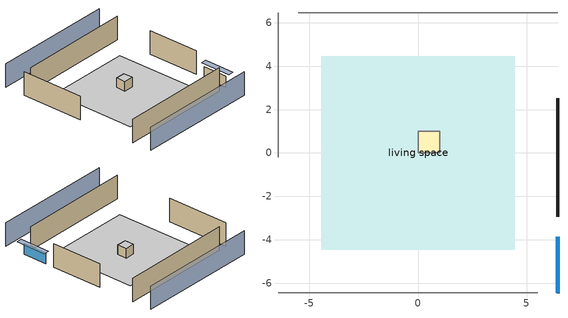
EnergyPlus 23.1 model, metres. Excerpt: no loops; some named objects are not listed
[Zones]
central ac and furnace airloop ret air zone
 floor adiabatic (AdiabaticConst): 0,0 0,1 1,1 1,0 z0
 wall adiabatic (AdiabaticConst): 0,1 0,0 1,0 1,1 0,1 z0:1
 ceiling adiabatic (AdiabaticConst): 1,0 1,1 0,1 0,0 z1
living space
 floor foundation (Slab1 construction): -4.45,-4.45 -4.45,4.45 4.45,4.45 4.45,-4.45 z0
 wall outside (AdiabaticWallConstruction): 6.44,-6.44 6.44,-3.85 z0:1.13
 wall outside (Wall1 construction): 6.44,-2.92 6.44,2.52 z0:2.44
 wall adiabatic (Wall2 construction): -6.44,-6.44 5.51,-6.44 z0:2.44
 wall adiabatic (Wall3 construction): -6.44,6.44 -6.44,-0.2 z0:2.44
 wall adiabatic (Wall4 construction): 6.44,6.44 -5.51,6.44 z0:2.44
 window (WindowConstruction): 6.44,-6.44 6.44,-3.85 z0:1.13
 ceiling adiabatic (Floor1 construction): 4.45,-4.45 4.45,4.45 -4.45,4.45 -4.45,-4.45 z0
shading: 6.44,8.57 -6.44,8.57 / -6.44,-8.57 6.44,-8.57 z0:2.44; 6.44,-6.44 6.44,-3.85 z0:1.13; 6.44,-3.55 6.44,-6.74 7.05,-6.74 7.05,-3.55 z1.43
[Building]
Building 1: Terrain=Suburbs
[Site:Location]
Dallas Love Field_TX_USA: Latitude {deg}=32.85; Longitude {deg}=-96.85; Time Zone {hr}=-6; Elevation {m}=134
[Site:GroundTemperature:Deep]
19.778, 19.778, 19.778, 19.778, 19.778, 19.778, 19.778, 19.778, 19.778, 19.778, 19.778, 19.778
[Site:GroundTemperature:Shallow]
15.4162, 13.5642, 13.4159, 14.2947, 17.8228, 21.3345, 24.3789, 26.3075, 26.4713, 24.9027, 21.936, 18.532
[Site:WaterMainsTemperature]
Calculation Method=Schedule; Temperature Schedule=mains temperature schedule
[Material] Roughness=Rough; Thermal Absorptance=0.9
Name | Thickness {m} | Conductivity {W/m-K} | Density {kg/m3} | Specific Heat {J/kg-K} | Solar Absorptance | Visible Absorptance
brick veneer | 0.1016 | 0.793375 | 1762.2 | 795.53 | 0.85 | 0.85
ceiling stud and cavity | 0.0889 | 1.05181 | 20.9862 | 1087.66 | 0.7 | 0.7
concrete 4.0 in. | 0.1016 | 1.803125 | 2242.8 | 837.4 | 0.7 | 0.7
floor covering | 0.0127 | 0.0450781 | 54.468 | 1339.84 | 0.9 | 0.9
furniture material living space 1 | 0.1524 | 0.115458 | 640.8 | 1214.23 | 0.6 | 0.6
gypsum board | 0.0127 | 0.160291 | 801 | 837.4 | 0.6 | 0.6
gypsum board 1 | 0.00254 | 0.160291 | 801 | 837.4 | 0.6 | 0.6
osb sheathing 0.5 in.; osb sheathing 0.5 in. 1; osb sheathing 0.5 in. 2; osb sheathing 0.5 in. 3 | 0.0127 | 0.115458 | 512.64 | 1214.23 | 0.7 | 0.7
wall rigid ins | 0.512978 | 0.029427 | 32.04 | 1214.23 | 0.7 | 0.7
wall stud and cavity | 0.1397 | 0.0953452 | 139.0536 | 1170.24 | 0.7 | 0.7
wall stud and cavity 1 | 0.1397 | 0.506836 | 139.0536 | 1170.24 | 0.7 | 0.7
wall stud and cavity 2 | 0.0889 | 0.380278 | 52.3479 | 1209.89 | 0.7 | 0.7
wall stud and cavity 3 | 0.0889 | 0.391764 | 83.0341 | 1211.67 | 0.7 | 0.7
wood siding | 0.0254 | 0.102417 | 544.68 | 1172.36 | 0.7 | 0.7
[Material:NoMass]
Adiabatic: Roughness=Rough; Thermal Resistance {m2-K/W}=176.1; Thermal Absorptance=0.9; Solar Absorptance=0.7; Visible Absorptance=0.7
[WindowMaterial:SimpleGlazingSystem]
WindowMaterial: U-Factor {W/m2-K}=2.15764; Solar Heat Gain Coefficient=0.44
[Construction]
AdiabaticConst: Adiabatic
AdiabaticWallConstruction: wood siding, wall rigid ins, wall stud and cavity 2, gypsum board
Floor1 construction: ceiling stud and cavity, gypsum board 1
furniture construction living space 1: furniture material living space 1
PartitionWallConstruction: gypsum board, wall stud and cavity 3, gypsum board
Slab1 construction: concrete 4.0 in., floor covering
Wall1 construction: brick veneer, osb sheathing 0.5 in., wall stud and cavity, gypsum board
Wall2 construction: osb sheathing 0.5 in. 1, wall stud and cavity 1, gypsum board
Wall3 construction: osb sheathing 0.5 in. 2, wall stud and cavity 1, gypsum board
Wall4 construction: osb sheathing 0.5 in. 3, wall stud and cavity 1, gypsum board
WindowConstruction: WindowMaterial
[Zone] Multiplier=1
Name | Volume {m3} | Part of Total Floor Area
central ac and furnace airloop ret air zone | 1 | No
living space | 193.461 | Yes
[Space]
Name | Zone | Space Type
central ac and furnace airloop ret air space | central ac and furnace airloop ret air zone | Plenum Space Type
living space 1 | living space
[SpaceList]
Plenum Space Type: central ac and furnace airloop ret air space
[OtherEquipment] Design Level Calculation Method=EquipmentLevel
Name | Fuel Type | Zone or ZoneList or Space or SpaceList | Schedule | Design Level {W} | Fraction Latent | Fraction Radiant | Fraction Lost
central_ac_and_furnace_airloop_0_RetCondToRP equip; central_ac_and_furnace_airloop_0_RetSensLkToRP equip | None | central ac and furnace airloop ret air space | Always On Discrete | 0 | 0 | 0 | 0
central_ac_and_furnace_airloop_0_RetLatLkToRP equip | None | central ac and furnace airloop ret air space | Always On Discrete | 0 | 1 | 0 | 0
central_ac_and_furnace_airloop_0_RetCondToDZ equip; central_ac_and_furnace_airloop_0_SupCondToDZ equip; central_ac_and_furnace_airloop_0_SupLatLkToDZ equip; central_ac_and_furnace_airloop_0_SupSensLkToDZ equip | None | living space 1 | Always On Discrete | 0 | 0 | 0 | 1
central_ac_and_furnace_airloop_0_SupCondToLv equip; central_ac_and_furnace_airloop_0_SupSensLkToLv equip; mech vent house fan sensible load equip | None | living space 1 | Always On Discrete | 0 | 0 | 0 | 0
central_ac_and_furnace_airloop_0_SupLatLkToLv equip; mech vent house fan latent load equip | None | living space 1 | Always On Discrete | 0 | 1 | 0 | 0
water heater EC adjustment | Electricity | living space 1 | Always On Discrete | 0.01 | 0 | 0 | 1
water latent | None | living space 1 | hot_water_fixtures | 250.349 | 1 | 0 | 0
water sensible | None | living space 1 | hot_water_fixtures | -246.73 | 0 | 0.6 | 0
[SurfaceProperty:ExposedFoundationPerimeter]
Slab1: Exposed Perimeter Calculation Method=TotalExposedPerimeter; Total Exposed Perimeter {m}=6.64464
[InternalMass] Zone or ZoneList=living space; Space or SpaceList=living space 1
Name | Construction | Surface Area {m2}
furniture mass living space 1 | furniture construction living space 1 | 31.7357
partition wall mass | PartitionWallConstruction | 79.3392
[Lights]
interior lighting: Zone or ZoneList or Space or SpaceList=living space 1; Schedule=lighting_interior; Design Level Calculation Method=LightingLevel; Lighting Level {W}=580.843; Return Air Fraction=0; Fraction Radiant=0.6; Fraction Visible=0.2; Fraction Replaceable=1
[People]
occupants: Zone or ZoneList or Space or SpaceList=living space 1; Number of People Schedule=occupants; Number of People Calculation Method=People; Number of People=2; Fraction Radiant=0.314171; Sensible Heat Fraction=0.56303; Activity Level Schedule=occupants activity schedule; Carbon Dioxide Generation Rate {m3/s-W}=0; Enable ASHRAE 55 Comfort Warnings=No; Mean Radiant Temperature Calculation Type=ZoneAveraged
[ElectricEquipment] Zone or ZoneList or Space or SpaceList=living space 1; Design Level Calculation Method=EquipmentLevel
Name | Schedule | Design Level {W} | Fraction Latent | Fraction Radiant | Fraction Lost
clothes dryer | clothes_dryer | 8722.38 | 0.015 | 0.081 | 0.85
clothes washer | clothes_washer | 295.463 | 0.03 | 0.162 | 0.7
cooking range | cooking_range | 917.213 | 0.08 | 0.432 | 0.2
fridge | fridge | 65.0889 | 0 | 0.6 | 0
mech vent bath fan 0 | mech vent bath fan 0 schedule | 15 | 0 | 0 | 1
mech vent house fan | mech vent house fan schedule | 0 | 0 | 0 | 1
mech vent house fan cfis | mech vent house fan cfis schedule | 0 | 0 | 0 | 0
mech vent range fan 0 | mech vent range fan 0 schedule | 30 | 0 | 0 | 1
misc plug loads | plug_loads_other | 334.939 | 0.021 | 0.558 | 0.049
whole house fan | Always On Discrete | 0 | 0 | 0 | 1
[ZoneInfiltration:DesignFlowRate] Zone or ZoneList or Space or SpaceList=living space 1; Schedule=Always On Discrete; Design Flow Rate Calculation Method=Flow/Zone; Design Flow Rate {m3/s}=0
infil flow; natural vent flow; whole house fan flow
[AvailabilityManager:Scheduled]
central ac and furnace airloop Availability Manager: Schedule=Always On Discrete
[AirLoopHVAC:ReturnPlenum]
Air Loop HVAC Return Plenum 1: Zone=central ac and furnace airloop ret air zone
[Foundation:Kiva]
Foundation Kiva 1: Initial Indoor Air Temperature {C}=21.1111; Wall Height Above Grade {m}=0.1016; Wall Depth Below Slab {m}=0.2032
[Foundation:Kiva:Settings]
Soil Conductivity {W/m-K}=1.731; Soil Density {kg/m3}=1842.3; Soil Specific Heat {J/kg-K}=418.7; Ground Solar Absorptivity=0.9; Ground Thermal Absorptivity=0.9; Ground Surface Roughness {m}=0.03; Far-Field Width {m}=40; Deep-Ground Boundary Condition=ZeroFlux; Deep-Ground Depth {m}=40; Minimum Cell Dimension {m}=0.2; Maximum Cell Growth Coefficient=3; Simulation Timestep=Timestep
[Exterior:Lights]
exterior lighting: Schedule=exterior lighting schedule; Design Level {W}=51.5964
[EnergyManagementSystem:GlobalVariable]
central_ac_and_furnace_airloop_0_DZ_T
central_ac_and_furnace_airloop_0_DZ_W
central_ac_and_furnace_airloop_0_RetCondToDZ
central_ac_and_furnace_airloop_0_RetCondToRP
central_ac_and_furnace_airloop_0_RetLatLkToRP
central_ac_and_furnace_airloop_0_RetSensLkToRP
central_ac_and_furnace_airloop_0_SupCondToDZ
central_ac_and_furnace_airloop_0_SupCondToLv
central_ac_and_furnace_airloop_0_SupLatLkToDZ
central_ac_and_furnace_airloop_0_SupLatLkToLv
central_ac_and_furnace_airloop_0_SupSensLkToDZ
central_ac_and_furnace_airloop_0_SupSensLkToLv
central_ac_and_furnace_airloop_AH_MFR
central_ac_and_furnace_airloop_AH_Tout
central_ac_and_furnace_airloop_AH_VFR
central_ac_and_furnace_airloop_AH_Wout
central_ac_and_furnace_airloop_Fan_RTF
central_ac_and_furnace_airloop_RA_T
central_ac_and_furnace_airloop_Ra_W
[EnergyManagementSystem:Sensor]
Name | Output:Variable or Output:Meter Index Key | Output:Variable or Output:Meter
central_ac_and_furnace_airloop_0_DZ_T_s | Environment | Site Outdoor Air Drybulb Temperature
central_ac_and_furnace_airloop_0_DZ_W_s; out_wt_s |  | Site Outdoor Air Humidity Ratio
central_ac_and_furnace_airloop_AH_MFR_s | Node 4 | System Node Mass Flow Rate
central_ac_and_furnace_airloop_AH_Tout_s | Node 4 | System Node Temperature
central_ac_and_furnace_airloop_AH_VFR_s | Node 4 | System Node Current Density Volume Flow Rate
central_ac_and_furnace_airloop_AH_Wout_s | Node 4 | System Node Humidity Ratio
central_ac_and_furnace_airloop_RA_T_s | Node 7 | System Node Temperature
central_ac_and_furnace_airloop_Ra_W_s | Node 7 | System Node Humidity Ratio
clg_load_liv |  | Cooling:EnergyTransfer:Zone:LIVING SPACE
clg_load_tot |  | Cooling:EnergyTransfer
clg_sp_s | cooling setpoint | Schedule Value
clothes_dryer_exhaust_0_sch_s | clothes_dryer | Schedule Value
cool_season | cooling season schedule | Schedule Value
fixedwindow_shading_coefficient | trans schedule winter=0.85 summer=0.7 | Schedule Value
htg_load_liv |  | Heating:EnergyTransfer:Zone:LIVING SPACE
htg_load_tot |  | Heating:EnergyTransfer
htg_sp_s | heating setpoint | Schedule Value
mech_vent_bath_fan_0_sch_s | mech vent bath fan 0 schedule | Schedule Value
mech_vent_range_fan_0_sch_s | mech vent range fan 0 schedule | Schedule Value
natural_vent_s | natural vent schedule | Schedule Value
out_pb_s |  | Site Outdoor Air Barometric Pressure
site_vw_s |  | Site Wind Speed
[Schedule:Constant]
Name | Hourly Value
Always On Discrete; mech vent house fan schedule; mech vent house fan cfis schedule | 1
occupants activity schedule | 117.228
[Schedule:File] File=C:/Users/ylou2/Desktop/resstock-3.1.0/national_baseline/run6/run/in.schedules.csv; Rows to Skip at Top=1; Number of Hours of Data=8760; Column Separator=Comma; Interpolate to Timestep=No; Minutes per Item=60; Adjust Schedule for Daylight Savings=Yes
Name | Column Number
lighting_interior | 2
occupants | 1
clothes_dryer | 7
clothes_washer | 6
cooking_range | 4
plug_loads_other | 9
hot_water_fixtures | 13
[Schedule:Day:Interval]
fridge allday1; fridge allday12: No, 01:00, 0.610949, 02:00, 0.595675, 03:00, 0.580401, 04:00, 0.565128, 06:00, 0.549854, 07:00, 0.580401, 08:00, 0.610949, 10:00, 0.626223, 12:00, 0.610949, 15:00, 0.641496, 16:00, 0.626223, 17:00, 0.672044, 18:00, 0.733139, 19:00, 0.763686, 20:00, 0.733139, 21:00, 0.717865, 22:00, 0.702591, 23:00, 0.672044, 24:00, 0.626223
fridge allday2: No, 01:00, 0.609489, 02:00, 0.594252, 03:00, 0.579015, 04:00, 0.563777, 06:00, 0.54854, 07:00, 0.579015, 08:00, 0.609489, 10:00, 0.624726, 12:00, 0.609489, 15:00, 0.639964, 16:00, 0.624726, 17:00, 0.670438, 18:00, 0.731387, 19:00, 0.761861, 20:00, 0.731387, 21:00, 0.71615, 22:00, 0.700912, 23:00, 0.670438, 24:00, 0.624726
fridge allday3: No, 01:00, 0.791241, 02:00, 0.77146, 03:00, 0.751679, 04:00, 0.731898, 06:00, 0.712117, 07:00, 0.751679, 08:00, 0.791241, 10:00, 0.811022, 12:00, 0.791241, 15:00, 0.830803, 16:00, 0.811022, 17:00, 0.870365, 18:00, 0.949489, 19:00, 0.989051, 20:00, 0.949489, 21:00, 0.929708, 22:00, 0.909927, 23:00, 0.870365, 24:00, 0.811022
fridge allday6: No, 01:00, 0.8, 02:00, 0.78, 03:00, 0.76, 04:00, 0.74, 06:00, 0.72, 07:00, 0.76, 08:00, 0.8, 10:00, 0.82, 12:00, 0.8, 15:00, 0.84, 16:00, 0.82, 17:00, 0.88, 18:00, 0.96, 19:00, 1, 20:00, 0.96, 21:00, 0.94, 22:00, 0.92, 23:00, 0.88, 24:00, 0.82
fridge allday10: No, 01:00, 0.679562, 02:00, 0.662573, 03:00, 0.645584, 04:00, 0.628595, 06:00, 0.611606, 07:00, 0.645584, 08:00, 0.679562, 10:00, 0.696551, 12:00, 0.679562, 15:00, 0.71354, 16:00, 0.696551, 17:00, 0.747518, 18:00, 0.815474, 19:00, 0.849453, 20:00, 0.815474, 21:00, 0.798485, 22:00, 0.781496, 23:00, 0.747518, 24:00, 0.696551
fridge allday11: No, 01:00, 0.675182, 02:00, 0.658303, 03:00, 0.641423, 04:00, 0.624544, 06:00, 0.607664, 07:00, 0.641423, 08:00, 0.675182, 10:00, 0.692062, 12:00, 0.675182, 15:00, 0.708942, 16:00, 0.692062, 17:00, 0.742701, 18:00, 0.810219, 19:00, 0.843978, 20:00, 0.810219, 21:00, 0.793339, 22:00, 0.77646, 23:00, 0.742701, 24:00, 0.692062
fridge default day; mech vent bath fan 0 schedule default day; mech vent range fan 0 schedule default day; exterior lighting schedule default day: No, 24:00, 0
mech vent bath fan 0 schedule allday1: No, 13:00, 0, 14:00, 1, 24:00, 0
mech vent range fan 0 schedule allday1: No, 07:00, 0, 08:00, 1, 24:00, 0
exterior lighting schedule weekday1; exterior lighting schedule weekday12: No, 05:00, 0.434959, 06:00, 0.349858, 07:00, 0.330947, 08:00, 0.321491, 09:00, 0.312035, 10:00, 0.264757, 11:00, 0.208024, 12:00, 0.141834, 13:00, 0.113467, 15:00, 0.104012, 16:00, 0.113467, 17:00, 0.179657, 18:00, 0.349858, 19:00, 0.463325, 20:00, 0.614615, 21:00, 0.860461, 22:00, 0.99284, 23:00, 0.860461, 24:00, 0.595704
exterior lighting schedule weekday10: No, 05:00, 0.345039, 06:00, 0.277532, 07:00, 0.26253, 08:00, 0.255029, 09:00, 0.247528, 10:00, 0.210024, 11:00, 0.165019, 12:00, 0.112513, 13:00, 0.0900102, 15:00, 0.0825094, 16:00, 0.0900102, 17:00, 0.142516, 18:00, 0.277532, 19:00, 0.367542, 20:00, 0.487555, 21:00, 0.682578, 22:00, 0.787589, 23:00, 0.682578, 24:00, 0.472554
exterior lighting schedule weekday11: No, 05:00, 0.343994, 06:00, 0.276691, 07:00, 0.261734, 08:00, 0.254256, 09:00, 0.246778, 10:00, 0.209387, 11:00, 0.164519, 12:00, 0.112172, 13:00, 0.0897375, 15:00, 0.0822593, 16:00, 0.0897375, 17:00, 0.142084, 18:00, 0.276691, 19:00, 0.366428, 20:00, 0.486078, 21:00, 0.680509, 22:00, 0.785203, 23:00, 0.680509, 24:00, 0.471122
exterior lighting schedule weekday2: No, 05:00, 0.438095, 06:00, 0.352381, 07:00, 0.333333, 08:00, 0.32381, 09:00, 0.314286, 10:00, 0.266667, 11:00, 0.209524, 12:00, 0.142857, 13:00, 0.114286, 15:00, 0.104762, 16:00, 0.114286, 17:00, 0.180952, 18:00, 0.352381, 19:00, 0.466667, 20:00, 0.619048, 21:00, 0.866667, 22:00, 1, 23:00, 0.866667, 24:00, 0.6
exterior lighting schedule weekday3; exterior lighting schedule weekday5: No, 05:00, 0.346085, 06:00, 0.278373, 07:00, 0.263325, 08:00, 0.255802, 09:00, 0.248278, 10:00, 0.21066, 11:00, 0.165519, 12:00, 0.112854, 13:00, 0.090283, 15:00, 0.0827594, 16:00, 0.090283, 17:00, 0.142948, 18:00, 0.278373, 19:00, 0.368656, 20:00, 0.489033, 21:00, 0.684646, 22:00, 0.789976, 23:00, 0.684646, 24:00, 0.473986
exterior lighting schedule weekday4: No, 05:00, 0.344691, 06:00, 0.277251, 07:00, 0.262265, 08:00, 0.254771, 09:00, 0.247278, 10:00, 0.209812, 11:00, 0.164852, 12:00, 0.112399, 13:00, 0.0899193, 15:00, 0.082426, 16:00, 0.0899193, 17:00, 0.142372, 18:00, 0.277251, 19:00, 0.367171, 20:00, 0.487063, 21:00, 0.681888, 22:00, 0.786794, 23:00, 0.681888, 24:00, 0.472076
exterior lighting schedule weekday6; exterior lighting schedule weekday9: No, 05:00, 0.28823, 06:00, 0.231837, 07:00, 0.219305, 08:00, 0.213039, 09:00, 0.206773, 10:00, 0.175444, 11:00, 0.137849, 12:00, 0.093988, 13:00, 0.0751904, 15:00, 0.0689245, 16:00, 0.0751904, 17:00, 0.119051, 18:00, 0.231837, 19:00, 0.307027, 20:00, 0.407281, 21:00, 0.570194, 22:00, 0.657916, 23:00, 0.570194, 24:00, 0.394749
exterior lighting schedule weekday7: No, 05:00, 0.286139, 06:00, 0.230155, 07:00, 0.217714, 08:00, 0.211494, 09:00, 0.205273, 10:00, 0.174171, 11:00, 0.136849, 12:00, 0.0933061, 13:00, 0.0746448, 15:00, 0.0684244, 16:00, 0.0746448, 17:00, 0.118188, 18:00, 0.230155, 19:00, 0.3048, 20:00, 0.404326, 21:00, 0.566057, 22:00, 0.653142, 23:00, 0.566057, 24:00, 0.391885
exterior lighting schedule weekend1; exterior lighting schedule weekend12: No, 02:00, 0.434959, 04:00, 0.425503, 05:00, 0.434959, 06:00, 0.425503, 07:00, 0.416047, 08:00, 0.38768, 09:00, 0.340402, 10:00, 0.283669, 11:00, 0.226935, 12:00, 0.15129, 13:00, 0.113467, 15:00, 0.104012, 16:00, 0.113467, 17:00, 0.179657, 18:00, 0.359314, 19:00, 0.45387, 20:00, 0.567337, 21:00, 0.784816, 22:00, 0.926651, 23:00, 0.803728, 24:00, 0.557882
exterior lighting schedule weekend10: No, 02:00, 0.345039, 04:00, 0.337538, 05:00, 0.345039, 06:00, 0.337538, 07:00, 0.330038, 08:00, 0.307535, 09:00, 0.270031, 10:00, 0.225026, 11:00, 0.18002, 12:00, 0.120014, 13:00, 0.0900102, 15:00, 0.0825094, 16:00, 0.0900102, 17:00, 0.142516, 18:00, 0.285032, 19:00, 0.360041, 20:00, 0.450051, 21:00, 0.622571, 22:00, 0.735084, 23:00, 0.637572, 24:00, 0.44255
exterior lighting schedule weekend11: No, 02:00, 0.343994, 04:00, 0.336516, 05:00, 0.343994, 06:00, 0.336516, 07:00, 0.329037, 08:00, 0.306603, 09:00, 0.269212, 10:00, 0.224344, 11:00, 0.179475, 12:00, 0.11965, 13:00, 0.0897375, 15:00, 0.0822593, 16:00, 0.0897375, 17:00, 0.142084, 18:00, 0.284169, 19:00, 0.35895, 20:00, 0.448687, 21:00, 0.620684, 22:00, 0.732856, 23:00, 0.63564, 24:00, 0.441209
exterior lighting schedule weekend2: No, 02:00, 0.438095, 04:00, 0.428571, 05:00, 0.438095, 06:00, 0.428571, 07:00, 0.419048, 08:00, 0.390476, 09:00, 0.342857, 10:00, 0.285714, 11:00, 0.228571, 12:00, 0.152381, 13:00, 0.114286, 15:00, 0.104762, 16:00, 0.114286, 17:00, 0.180952, 18:00, 0.361905, 19:00, 0.457143, 20:00, 0.571429, 21:00, 0.790476, 22:00, 0.933333, 23:00, 0.809524, 24:00, 0.561905
exterior lighting schedule weekend3; exterior lighting schedule weekend5: No, 02:00, 0.346085, 04:00, 0.338561, 05:00, 0.346085, 06:00, 0.338561, 07:00, 0.331038, 08:00, 0.308467, 09:00, 0.270849, 10:00, 0.225707, 11:00, 0.180566, 12:00, 0.120377, 13:00, 0.090283, 15:00, 0.0827594, 16:00, 0.090283, 17:00, 0.142948, 18:00, 0.285896, 19:00, 0.361132, 20:00, 0.451415, 21:00, 0.624457, 22:00, 0.737311, 23:00, 0.639504, 24:00, 0.443891
exterior lighting schedule weekend4: No, 02:00, 0.344691, 04:00, 0.337197, 05:00, 0.344691, 06:00, 0.337197, 07:00, 0.329704, 08:00, 0.307224, 09:00, 0.269758, 10:00, 0.224798, 11:00, 0.179839, 12:00, 0.119892, 13:00, 0.0899193, 15:00, 0.082426, 16:00, 0.0899193, 17:00, 0.142372, 18:00, 0.284744, 19:00, 0.359677, 20:00, 0.449597, 21:00, 0.621942, 22:00, 0.734341, 23:00, 0.636928, 24:00, 0.442103
exterior lighting schedule weekend6; exterior lighting schedule weekend9: No, 02:00, 0.28823, 04:00, 0.281964, 05:00, 0.28823, 06:00, 0.281964, 07:00, 0.275698, 08:00, 0.2569, 09:00, 0.225571, 10:00, 0.187976, 11:00, 0.150381, 12:00, 0.100254, 13:00, 0.0751904, 15:00, 0.0689245, 16:00, 0.0751904, 17:00, 0.119051, 18:00, 0.238103, 19:00, 0.300761, 20:00, 0.375952, 21:00, 0.520067, 22:00, 0.614055, 23:00, 0.532598, 24:00, 0.369686
exterior lighting schedule weekend7: No, 02:00, 0.286139, 04:00, 0.279918, 05:00, 0.286139, 06:00, 0.279918, 07:00, 0.273698, 08:00, 0.255037, 09:00, 0.223935, 10:00, 0.186612, 11:00, 0.14929, 12:00, 0.0995265, 13:00, 0.0746448, 15:00, 0.0684244, 16:00, 0.0746448, 17:00, 0.118188, 18:00, 0.236375, 19:00, 0.298579, 20:00, 0.373224, 21:00, 0.516294, 22:00, 0.6096, 23:00, 0.528734, 24:00, 0.367004
[Schedule:Week:Daily]
fridge Week Rule - Jan1-Jan27: fridge allday1, fridge allday1, fridge allday1, fridge allday1, fridge allday1, fridge allday1, fridge allday1, fridge default day, fridge default day, fridge default day, fridge default day, fridge default day
fridge Week Rule - Jan28-Feb3: fridge allday1, fridge allday1, fridge allday1, fridge allday1, fridge allday2, fridge allday2, fridge allday2, fridge default day, fridge default day, fridge default day, fridge default day, fridge default day
fridge Week Rule - Feb4-Feb24: fridge allday2, fridge allday2, fridge allday2, fridge allday2, fridge allday2, fridge allday2, fridge allday2, fridge default day, fridge default day, fridge default day, fridge default day, fridge default day
fridge Week Rule - Feb25-Mar3: fridge allday2, fridge allday2, fridge allday2, fridge allday2, fridge allday3, fridge allday3, fridge allday3, fridge default day, fridge default day, fridge default day, fridge default day, fridge default day
fridge Week Rule - Mar4-May26: fridge allday3, fridge allday3, fridge allday3, fridge allday3, fridge allday3, fridge allday3, fridge allday3, fridge default day, fridge default day, fridge default day, fridge default day, fridge default day
fridge Week Rule - May27-Jun2: fridge allday3, fridge allday3, fridge allday3, fridge allday3, fridge allday3, fridge allday6, fridge allday6, fridge default day, fridge default day, fridge default day, fridge default day, fridge default day
fridge Week Rule - Jun3-Sep29: fridge allday6, fridge allday6, fridge allday6, fridge allday6, fridge allday6, fridge allday6, fridge allday6, fridge default day, fridge default day, fridge default day, fridge default day, fridge default day
fridge Week Rule - Sep30-Oct6: fridge allday6, fridge allday10, fridge allday10, fridge allday10, fridge allday10, fridge allday10, fridge allday10, fridge default day, fridge default day, fridge default day, fridge default day, fridge default day
fridge Week Rule - Oct7-Oct27: fridge allday10, fridge allday10, fridge allday10, fridge allday10, fridge allday10, fridge allday10, fridge allday10, fridge default day, fridge default day, fridge default day, fridge default day, fridge default day
fridge Week Rule - Oct28-Nov3: fridge allday10, fridge allday10, fridge allday10, fridge allday10, fridge allday11, fridge allday11, fridge allday11, fridge default day, fridge default day, fridge default day, fridge default day, fridge default day
fridge Week Rule - Nov4-Nov24: fridge allday11, fridge allday11, fridge allday11, fridge allday11, fridge allday11, fridge allday11, fridge allday11, fridge default day, fridge default day, fridge default day, fridge default day, fridge default day
fridge Week Rule - Nov25-Dec1: fridge allday11, fridge allday11, fridge allday11, fridge allday11, fridge allday11, fridge allday11, fridge allday12, fridge default day, fridge default day, fridge default day, fridge default day, fridge default day
fridge Week Rule - Dec2-Dec31: fridge allday12, fridge allday12, fridge allday12, fridge allday12, fridge allday12, fridge allday12, fridge allday12, fridge default day, fridge default day, fridge default day, fridge default day, fridge default day
mech vent bath fan 0 schedule Week Rule - Jan1-Dec31: mech vent bath fan 0 schedule allday1, mech vent bath fan 0 schedule allday1, mech vent bath fan 0 schedule allday1, mech vent bath fan 0 schedule allday1, mech vent bath fan 0 schedule allday1, mech vent bath fan 0 schedule allday1, mech vent bath fan 0 schedule allday1, mech vent bath fan 0 schedule default day, mech vent bath fan 0 schedule default day, mech vent bath fan 0 schedule default day, mech vent bath fan 0 schedule default day, mech vent bath fan 0 schedule default day
mech vent range fan 0 schedule Week Rule - Jan1-Dec31: mech vent range fan 0 schedule allday1, mech vent range fan 0 schedule allday1, mech vent range fan 0 schedule allday1, mech vent range fan 0 schedule allday1, mech vent range fan 0 schedule allday1, mech vent range fan 0 schedule allday1, mech vent range fan 0 schedule allday1, mech vent range fan 0 schedule default day, mech vent range fan 0 schedule default day, mech vent range fan 0 schedule default day, mech vent range fan 0 schedule default day, mech vent range fan 0 schedule default day
exterior lighting schedule Week Rule - Jan1-Jan6: exterior lighting schedule weekday1, exterior lighting schedule weekday1, exterior lighting schedule weekday1, exterior lighting schedule weekday1, exterior lighting schedule weekday1, exterior lighting schedule weekday1, exterior lighting schedule weekend1, exterior lighting schedule default day, exterior lighting schedule default day, exterior lighting schedule default day, exterior lighting schedule default day, exterior lighting schedule default day
exterior lighting schedule Week Rule - Jan7-Jan27: exterior lighting schedule weekend1, exterior lighting schedule weekday1, exterior lighting schedule weekday1, exterior lighting schedule weekday1, exterior lighting schedule weekday1, exterior lighting schedule weekday1, exterior lighting schedule weekend1, exterior lighting schedule default day, exterior lighting schedule default day, exterior lighting schedule default day, exterior lighting schedule default day, exterior lighting schedule default day
exterior lighting schedule Week Rule - Jan28-Feb3: exterior lighting schedule weekend1, exterior lighting schedule weekday1, exterior lighting schedule weekday1, exterior lighting schedule weekday1, exterior lighting schedule weekday2, exterior lighting schedule weekday2, exterior lighting schedule weekend2, exterior lighting schedule default day, exterior lighting schedule default day, exterior lighting schedule default day, exterior lighting schedule default day, exterior lighting schedule default day
exterior lighting schedule Week Rule - Feb4-Feb24: exterior lighting schedule weekend2, exterior lighting schedule weekday2, exterior lighting schedule weekday2, exterior lighting schedule weekday2, exterior lighting schedule weekday2, exterior lighting schedule weekday2, exterior lighting schedule weekend2, exterior lighting schedule default day, exterior lighting schedule default day, exterior lighting schedule default day, exterior lighting schedule default day, exterior lighting schedule default day
exterior lighting schedule Week Rule - Feb25-Mar3: exterior lighting schedule weekend2, exterior lighting schedule weekday2, exterior lighting schedule weekday2, exterior lighting schedule weekday2, exterior lighting schedule weekday3, exterior lighting schedule weekday3, exterior lighting schedule weekend3, exterior lighting schedule default day, exterior lighting schedule default day, exterior lighting schedule default day, exterior lighting schedule default day, exterior lighting schedule default day
exterior lighting schedule Week Rule - Mar4-Mar31: exterior lighting schedule weekend3, exterior lighting schedule weekday3, exterior lighting schedule weekday3, exterior lighting schedule weekday3, exterior lighting schedule weekday3, exterior lighting schedule weekday3, exterior lighting schedule weekend3, exterior lighting schedule default day, exterior lighting schedule default day, exterior lighting schedule default day, exterior lighting schedule default day, exterior lighting schedule default day
exterior lighting schedule Week Rule - Apr1-Apr28: exterior lighting schedule weekend4, exterior lighting schedule weekday4, exterior lighting schedule weekday4, exterior lighting schedule weekday4, exterior lighting schedule weekday4, exterior lighting schedule weekday4, exterior lighting schedule weekend4, exterior lighting schedule default day, exterior lighting schedule default day, exterior lighting schedule default day, exterior lighting schedule default day, exterior lighting schedule default day
exterior lighting schedule Week Rule - Apr29-May5: exterior lighting schedule weekend4, exterior lighting schedule weekday4, exterior lighting schedule weekday5, exterior lighting schedule weekday5, exterior lighting schedule weekday5, exterior lighting schedule weekday5, exterior lighting schedule weekend5, exterior lighting schedule default day, exterior lighting schedule default day, exterior lighting schedule default day, exterior lighting schedule default day, exterior lighting schedule default day
exterior lighting schedule Week Rule - May6-May26: exterior lighting schedule weekend5, exterior lighting schedule weekday5, exterior lighting schedule weekday5, exterior lighting schedule weekday5, exterior lighting schedule weekday5, exterior lighting schedule weekday5, exterior lighting schedule weekend5, exterior lighting schedule default day, exterior lighting schedule default day, exterior lighting schedule default day, exterior lighting schedule default day, exterior lighting schedule default day
exterior lighting schedule Week Rule - May27-Jun2: exterior lighting schedule weekend5, exterior lighting schedule weekday5, exterior lighting schedule weekday5, exterior lighting schedule weekday5, exterior lighting schedule weekday5, exterior lighting schedule weekday6, exterior lighting schedule weekend6, exterior lighting schedule default day, exterior lighting schedule default day, exterior lighting schedule default day, exterior lighting schedule default day, exterior lighting schedule default day
exterior lighting schedule Week Rule - Jun3-Jun30: exterior lighting schedule weekend6, exterior lighting schedule weekday6, exterior lighting schedule weekday6, exterior lighting schedule weekday6, exterior lighting schedule weekday6, exterior lighting schedule weekday6, exterior lighting schedule weekend6, exterior lighting schedule default day, exterior lighting schedule default day, exterior lighting schedule default day, exterior lighting schedule default day, exterior lighting schedule default day
exterior lighting schedule Week Rule - Jul1-Aug25: exterior lighting schedule weekend7, exterior lighting schedule weekday7, exterior lighting schedule weekday7, exterior lighting schedule weekday7, exterior lighting schedule weekday7, exterior lighting schedule weekday7, exterior lighting schedule weekend7, exterior lighting schedule default day, exterior lighting schedule default day, exterior lighting schedule default day, exterior lighting schedule default day, exterior lighting schedule default day
exterior lighting schedule Week Rule - Aug26-Sep1: exterior lighting schedule weekend7, exterior lighting schedule weekday7, exterior lighting schedule weekday7, exterior lighting schedule weekday7, exterior lighting schedule weekday7, exterior lighting schedule weekday7, exterior lighting schedule weekend9, exterior lighting schedule default day, exterior lighting schedule default day, exterior lighting schedule default day, exterior lighting schedule default day, exterior lighting schedule default day
exterior lighting schedule Week Rule - Sep2-Sep29: exterior lighting schedule weekend9, exterior lighting schedule weekday9, exterior lighting schedule weekday9, exterior lighting schedule weekday9, exterior lighting schedule weekday9, exterior lighting schedule weekday9, exterior lighting schedule weekend9, exterior lighting schedule default day, exterior lighting schedule default day, exterior lighting schedule default day, exterior lighting schedule default day, exterior lighting schedule default day
exterior lighting schedule Week Rule - Sep30-Oct6: exterior lighting schedule weekend9, exterior lighting schedule weekday10, exterior lighting schedule weekday10, exterior lighting schedule weekday10, exterior lighting schedule weekday10, exterior lighting schedule weekday10, exterior lighting schedule weekend10, exterior lighting schedule default day, exterior lighting schedule default day, exterior lighting schedule default day, exterior lighting schedule default day, exterior lighting schedule default day
exterior lighting schedule Week Rule - Oct7-Oct27: exterior lighting schedule weekend10, exterior lighting schedule weekday10, exterior lighting schedule weekday10, exterior lighting schedule weekday10, exterior lighting schedule weekday10, exterior lighting schedule weekday10, exterior lighting schedule weekend10, exterior lighting schedule default day, exterior lighting schedule default day, exterior lighting schedule default day, exterior lighting schedule default day, exterior lighting schedule default day
exterior lighting schedule Week Rule - Oct28-Nov3: exterior lighting schedule weekend10, exterior lighting schedule weekday10, exterior lighting schedule weekday10, exterior lighting schedule weekday10, exterior lighting schedule weekday11, exterior lighting schedule weekday11, exterior lighting schedule weekend11, exterior lighting schedule default day, exterior lighting schedule default day, exterior lighting schedule default day, exterior lighting schedule default day, exterior lighting schedule default day
exterior lighting schedule Week Rule - Nov4-Nov24: exterior lighting schedule weekend11, exterior lighting schedule weekday11, exterior lighting schedule weekday11, exterior lighting schedule weekday11, exterior lighting schedule weekday11, exterior lighting schedule weekday11, exterior lighting schedule weekend11, exterior lighting schedule default day, exterior lighting schedule default day, exterior lighting schedule default day, exterior lighting schedule default day, exterior lighting schedule default day
exterior lighting schedule Week Rule - Nov25-Dec1: exterior lighting schedule weekend11, exterior lighting schedule weekday11, exterior lighting schedule weekday11, exterior lighting schedule weekday11, exterior lighting schedule weekday11, exterior lighting schedule weekday11, exterior lighting schedule weekend12, exterior lighting schedule default day, exterior lighting schedule default day, exterior lighting schedule default day, exterior lighting schedule default day, exterior lighting schedule default day
exterior lighting schedule Week Rule - Dec2-Dec31: exterior lighting schedule weekend12, exterior lighting schedule weekday12, exterior lighting schedule weekday12, exterior lighting schedule weekday12, exterior lighting schedule weekday12, exterior lighting schedule weekday12, exterior lighting schedule weekend12, exterior lighting schedule default day, exterior lighting schedule default day, exterior lighting schedule default day, exterior lighting schedule default day, exterior lighting schedule default day
[Schedule:Year]
fridge: fridge Week Rule - Jan1-Jan27, 1, 1, 1, 27, fridge Week Rule - Jan28-Feb3, 1, 28, 2, 3, fridge Week Rule - Feb4-Feb24, 2, 4, 2, 24, fridge Week Rule - Feb25-Mar3, 2, 25, 3, 3, fridge Week Rule - Mar4-May26, 3, 4, 5, 26, fridge Week Rule - May27-Jun2, 5, 27, 6, 2, fridge Week Rule - Jun3-Sep29, 6, 3, 9, 29, fridge Week Rule - Sep30-Oct6, 9, 30, 10, 6, fridge Week Rule - Oct7-Oct27, 10, 7, 10, 27, fridge Week Rule - Oct28-Nov3, 10, 28, 11, 3, fridge Week Rule - Nov4-Nov24, 11, 4, 11, 24, fridge Week Rule - Nov25-Dec1, 11, 25, 12, 1, fridge Week Rule - Dec2-Dec31, 12, 2, 12, 31
mech vent bath fan 0 schedule: mech vent bath fan 0 schedule Week Rule - Jan1-Dec31, 1, 1, 12, 31
mech vent range fan 0 schedule: mech vent range fan 0 schedule Week Rule - Jan1-Dec31, 1, 1, 12, 31
exterior lighting schedule: exterior lighting schedule Week Rule - Jan1-Jan6, 1, 1, 1, 6, exterior lighting schedule Week Rule - Jan7-Jan27, 1, 7, 1, 27, exterior lighting schedule Week Rule - Jan28-Feb3, 1, 28, 2, 3, exterior lighting schedule Week Rule - Feb4-Feb24, 2, 4, 2, 24, exterior lighting schedule Week Rule - Feb25-Mar3, 2, 25, 3, 3, exterior lighting schedule Week Rule - Mar4-Mar31, 3, 4, 3, 31, exterior lighting schedule Week Rule - Apr1-Apr28, 4, 1, 4, 28, exterior lighting schedule Week Rule - Apr29-May5, 4, 29, 5, 5, exterior lighting schedule Week Rule - May6-May26, 5, 6, 5, 26, exterior lighting schedule Week Rule - May27-Jun2, 5, 27, 6, 2, exterior lighting schedule Week Rule - Jun3-Jun30, 6, 3, 6, 30, exterior lighting schedule Week Rule - Jul1-Aug25, 7, 1, 8, 25, exterior lighting schedule Week Rule - Aug26-Sep1, 8, 26, 9, 1, exterior lighting schedule Week Rule - Sep2-Sep29, 9, 2, 9, 29, exterior lighting schedule Week Rule - Sep30-Oct6, 9, 30, 10, 6, exterior lighting schedule Week Rule - Oct7-Oct27, 10, 7, 10, 27, exterior lighting schedule Week Rule - Oct28-Nov3, 10, 28, 11, 3, exterior lighting schedule Week Rule - Nov4-Nov24, 11, 4, 11, 24, exterior lighting schedule Week Rule - Nov25-Dec1, 11, 25, 12, 1, exterior lighting schedule Week Rule - Dec2-Dec31, 12, 2, 12, 31
[Schedule:Compact]
mains temperature schedule: Through: 01/01, For: AllDays, Until: 24:00, 16.135, Through: 01/02, For: AllDays, Until: 24:00, 16.08, Through: 01/03, For: AllDays, Until: 24:00, 16.0272, Through: 01/04, For: AllDays, Until: 24:00, 15.9761, Through: 01/05, For: AllDays, Until: 24:00, 15.9272, Through: 01/06, For: AllDays, Until: 24:00, 15.8806, Through: 01/07, For: AllDays, Until: 24:00, 15.8361, Through: 01/08, For: AllDays, Until: 24:00, 15.7939, Through: 01/09, For: AllDays, Until: 24:00, 15.7539, Through: 01/10, For: AllDays, Until: 24:00, 15.7156, Through: 01/11, For: AllDays, Until: 24:00, 15.68, Through: 01/12, For: AllDays, Until: 24:00, 15.6461, Through: 01/13, For: AllDays, Until: 24:00, 15.615, Through: 01/14, For: AllDays, Until: 24:00, 15.5856, Through: 01/15, For: AllDays, Until: 24:00, 15.5589, Through: 01/16, For: AllDays, Until: 24:00, 15.5339, Through: 01/17, For: AllDays, Until: 24:00, 15.5117, Through: 01/18, For: AllDays, Until: 24:00, 15.4917, Through: 01/19, For: AllDays, Until: 24:00, 15.4733, Through: 01/20, For: AllDays, Until: 24:00, 15.4578, Through: 01/21, For: AllDays, Until: 24:00, 15.4444, Through: 01/22, For: AllDays, Until: 24:00, 15.4333, Through: 01/23, For: AllDays, Until: 24:00, 15.4244, Through: 01/24, For: AllDays, Until: 24:00, 15.4178, Through: 01/25, For: AllDays, Until: 24:00, 15.4133, Through: 01/26, For: AllDays, Until: 24:00, 15.4111, Through: 01/27, For: AllDays, Until: 24:00, 15.4117, Through: 01/28, For: AllDays, Until: 24:00, 15.4139, Through: 01/29, For: AllDays, Until: 24:00, 15.4189, Through: 01/30, For: AllDays, Until: 24:00, 15.4261, Through: 01/31, For: AllDays, Until: 24:00, 15.4356, Through: 02/01, For: AllDays, Until: 24:00, 15.4467, Through: 02/02, For: AllDays, Until: 24:00, 15.4606, Through: 02/03, For: AllDays, Until: 24:00, 15.4767, Through: 02/04, For: AllDays, Until: 24:00, 15.4956, Through: 02/05, For: AllDays, Until: 24:00, 15.5161, Through: 02/06, For: AllDays, Until: 24:00, 15.5389, Through: 02/07, For: AllDays, Until: 24:00, 15.5639, Through: 02/08, For: AllDays, Until: 24:00, 15.5917, Through: 02/09, For: AllDays, Until: 24:00, 15.6211, Through: 02/10, For: AllDays, Until: 24:00, 15.6528, Through: 02/11, For: AllDays, Until: 24:00, 15.6872, Through: 02/12, For: AllDays, Until: 24:00, 15.7233, Through: 02/13, For: AllDays, Until: 24:00, 15.7617, Through: 02/14, For: AllDays, Until: 24:00, 15.8022, Through: 02/15, For: AllDays, Until: 24:00, 15.845, Through: 02/16, For: AllDays, Until: 24:00, 15.89, Through: 02/17, For: AllDays, Until: 24:00, 15.9372, Through: 02/18, For: AllDays, Until: 24:00, 15.9861, Through: 02/19, For: AllDays, Until: 24:00, 16.0378, Through: 02/20, For: AllDays, Until: 24:00, 16.0911, Through: 02/21, For: AllDays, Until: 24:00, 16.1467, Through: 02/22, For: AllDays, Until: 24:00, 16.2039, Through: 02/23, For: AllDays, Until: 24:00, 16.2633, Through: 02/24, For: AllDays, Until: 24:00, 16.325, Through: 02/25, For: AllDays, Until: 24:00, 16.3889, Through: 02/26, For: AllDays, Until: 24:00, 16.4544, Through: 02/27, For: AllDays, Until: 24:00, 16.5222, Through: 02/28, For: AllDays, Until: 24:00, 16.5917, Through: 03/01, For: AllDays, Until: 24:00, 16.6628, Through: 03/02, For: AllDays, Until: 24:00, 16.7361, Through: 03/03, For: AllDays, Until: 24:00, 16.8117, Through: 03/04, For: AllDays, Until: 24:00, 16.8889, Through: 03/05, For: AllDays, Until: 24:00, 16.9678, Through: 03/06, For: AllDays, Until: 24:00, 17.0483, Through: 03/07, For: AllDays, Until: 24:00, 17.1311, Through: 03/08, For: AllDays, Until: 24:00, 17.2156, Through: 03/09, For: AllDays, Until: 24:00, 17.3017, Through: 03/10, For: AllDays, Until: 24:00, 17.3894, Through: 03/11, For: AllDays, Until: 24:00, 17.4789, Through: 03/12, For: AllDays, Until: 24:00, 17.57, Through: 03/13, For: AllDays, Until: 24:00, 17.6628, Through: 03/14, For: AllDays, Until: 24:00, 17.7572, Through: 03/15, For: AllDays, Until: 24:00, 17.8533, Through: 03/16, For: AllDays, Until: 24:00, 17.9511, Through: 03/17, For: AllDays, Until: 24:00, 18.05, Through: 03/18, For: AllDays, Until: 24:00, 18.1506, Through: 03/19, For: AllDays, Until: 24:00, 18.2528, Through: 03/20, For: AllDays, Until: 24:00, 18.3561, Through: 03/21, For: AllDays, Until: 24:00, 18.4611, Through: 03/22, For: AllDays, Until: 24:00, 18.5672, Through: 03/23, For: AllDays, Until: 24:00, 18.675, Through: 03/24, For: AllDays, Until: 24:00, 18.7839, Through: 03/25, For: AllDays, Until: 24:00, 18.8944, Through: 03/26, For: AllDays, Until: 24:00, 19.0056, Through: 03/27, For: AllDays, Until: 24:00, 19.1183, Through: 03/28, For: AllDays, Until: 24:00, 19.2322, Through: 03/29, For: AllDays, Until: 24:00, 19.3472, Through: 03/30, For: AllDays, Until: 24:00, 19.4633, Through: 03/31, For: AllDays, Until: 24:00, 19.5811, Through: 04/01, For: AllDays, Until: 24:00, 19.6989, Through: 04/02, For: AllDays, Until: 24:00, 19.8183, Through: 04/03, For: AllDays, Until: 24:00, 19.9389, Through: 04/04, For: AllDays, Until: 24:00, 20.06, Through: 04/05, For: AllDays, Until: 24:00, 20.1822, Through: 04/06, For: AllDays, Until: 24:00, 20.305, Through: 04/07, For: AllDays, Until: 24:00, 20.4289, Through: 04/08, For: AllDays, Until: 24:00, 20.5533, Through: 04/09, For: AllDays, Until: 24:00, 20.6789, Through: 04/10, For: AllDays, Until: 24:00, 20.805, Through: 04/11, For: AllDays, Until: 24:00, 20.9317, Through: 04/12, For: AllDays, Until: 24:00, 21.0589, Through: 04/13, For: AllDays, Until: 24:00, 21.1872, Through: 04/14, For: AllDays, Until: 24:00, 21.3156, Through: 04/15, For: AllDays, Until: 24:00, 21.4444, Through: 04/16, For: AllDays, Until: 24:00, 21.5744, Through: 04/17, For: AllDays, Until: 24:00, 21.7044, Through: 04/18, For: AllDays, Until: 24:00, 21.835, Through: 04/19, For: AllDays, Until: 24:00, 21.9656, Through: 04/20, For: AllDays, Until: 24:00, 22.0967, Through: 04/21, For: AllDays, Until: 24:00, 22.2283, Through: 04/22, For: AllDays, Until: 24:00, 22.36, Through: 04/23, For: AllDays, Until: 24:00, 22.4922, Through: 04/24, For: AllDays, Until: 24:00, 22.6244, Through: 04/25, For: AllDays, Until: 24:00, 22.7567, Through: 04/26, For: AllDays, Until: 24:00, 22.8889, Through: 04/27, For: AllDays, Until: 24:00, 23.0217, Through: 04/28, For: AllDays, Until: 24:00, 23.1539, Through: 04/29, For: AllDays, Until: 24:00, 23.2867, Through: 04/30, For: AllDays, Until: 24:00, 23.4189, Through: 05/01, For: AllDays, Until: 24:00, 23.5511, Through: 05/02, For: AllDays, Until: 24:00, 23.6833, Through: 05/03, For: AllDays, Until: 24:00, 23.8156, Through: 05/04, For: AllDays, Until: 24:00, 23.9472, Through: 05/05, For: AllDays, Until: 24:00, 24.0789, Through: 05/06, For: AllDays, Until: 24:00, 24.2106, Through: 05/07, For: AllDays, Until: 24:00, 24.3411, Through: 05/08, For: AllDays, Until: 24:00, 24.4722, Through: 05/09, For: AllDays, Until: 24:00, 24.6022, Through: 05/10, For: AllDays, Until: 24:00, 24.7322, Through: 05/11, For: AllDays, Until: 24:00, 24.8611, Through: 05/12, For: AllDays, Until: 24:00, 24.99, Through: 05/13, For: AllDays, Until: 24:00, 25.1183, Through: 05/14, For: AllDays, Until: 24:00, 25.2461, Through: 05/15, For: AllDays, Until: 24:00, 25.3728, Through: 05/16, For: AllDays, Until: 24:00, 25.4994, Through: 05/17, For: AllDays, Until: 24:00, 25.625, Through: 05/18, For: AllDays, Until: 24:00, 25.75, Through: 05/19, For: AllDays, Until: 24:00, 25.8739, Through: 05/20, For: AllDays, Until: 24:00, 25.9972, Through: 05/21, For: AllDays, Until: 24:00, 26.1194, Through: 05/22, For: AllDays, Until: 24:00, 26.2411, Through: 05/23, For: AllDays, Until: 24:00, 26.3617, Through: 05/24, For: AllDays, Until: 24:00, 26.4811, Through: 05/25, For: AllDays, Until: 24:00, 26.6, Through: 05/26, For: AllDays, Until: 24:00, 26.7178, Through: 05/27, For: AllDays, Until: 24:00, 26.8339, Through: 05/28, For: AllDays, Until: 24:00, 26.9494, Through: 05/29, For: AllDays, Until: 24:00, 27.0639, Through: 05/30, For: AllDays, Until: 24:00, 27.1772, Through: 05/31, For: AllDays, Until: 24:00, 27.2889, Through: 06/01, For: AllDays, Until: 24:00, 27.3994, Through: 06/02, For: AllDays, Until: 24:00, 27.5089, Through: 06/03, For: AllDays, Until: 24:00, 27.6172, Through: 06/04, For: AllDays, Until: 24:00, 27.7239, Through: 06/05, For: AllDays, Until: 24:00, 27.8294, Through: 06/06, For: AllDays, Until: 24:00, 27.9333, Through: 06/07, For: AllDays, Until: 24:00, 28.0361, Through: 06/08, For: AllDays, Until: 24:00, 28.1372, Through: 06/09, For: AllDays, Until: 24:00, 28.2367, Through: 06/10, For: AllDays, Until: 24:00, 28.335, Through: 06/11, For: AllDays, Until: 24:00, 28.4317, Through: 06/12, For: AllDays, Until: 24:00, 28.5267, Through: 06/13, For: AllDays, Until: 24:00, 28.62, Through: 06/14, For: AllDays, Until: 24:00, 28.7117, Through: 06/15, For: AllDays, Until: 24:00, 28.8017, Through: 06/16, For: AllDays, Until: 24:00, 28.89, Through: 06/17, For: AllDays, Until: 24:00, 28.9767, Through: 06/18, For: AllDays, Until: 24:00, 29.0617, Through: 06/19, For: AllDays, Until: 24:00, 29.145, Through: 06/20, For: AllDays, Until: 24:00, 29.2267, Through: 06/21, For: AllDays, Until: 24:00, 29.3061, Through: 06/22, For: AllDays, Until: 24:00, 29.3839, Through: 06/23, For: AllDays, Until: 24:00, 29.46, Through: 06/24, For: AllDays, Until: 24:00, 29.5339, Through: 06/25, For: AllDays, Until: 24:00, 29.6061, Through: 06/26, For: AllDays, Until: 24:00, 29.6761, Through: 06/27, For: AllDays, Until: 24:00, 29.7444, Through: 06/28, For: AllDays, Until: 24:00, 29.8106, Through: 06/29, For: AllDays, Until: 24:00, 29.875, Through: 06/30, For: AllDays, Until: 24:00, 29.9372, Through: 07/01, For: AllDays, Until: 24:00, 29.9978, Through: 07/02, For: AllDays, Until: 24:00, 30.0561, Through: 07/03, For: AllDays, Until: 24:00, 30.1122, Through: 07/04, For: AllDays, Until: 24:00, 30.1661, Through: 07/05, For: AllDays, Until: 24:00, 30.2183, Through: 07/06, For: AllDays, Until: 24:00, 30.2683, Through: 07/07, For: AllDays, Until: 24:00, 30.3161, Through: 07/08, For: AllDays, Until: 24:00, 30.3617, Through: 07/09, For: AllDays, Until: 24:00, 30.4056, Through: 07/10, For: AllDays, Until: 24:00, 30.4467, Through: 07/11, For: AllDays, Until: 24:00, 30.4861, Through: 07/12, For: AllDays, Until: 24:00, 30.5228, Through: 07/13, For: AllDays, Until: 24:00, 30.5578, Through: 07/14, For: AllDays, Until: 24:00, 30.5906, Through: 07/15, For: AllDays, Until: 24:00, 30.6211, Through: 07/16, For: AllDays, Until: 24:00, 30.6489, Through: 07/17, For: AllDays, Until: 24:00, 30.675, Through: 07/18, For: AllDays, Until: 24:00, 30.6989, Through: 07/19, For: AllDays, Until: 24:00, 30.72, Through: 07/20, For: AllDays, Until: 24:00, 30.7394, Through: 07/21, For: AllDays, Until: 24:00, 30.7561, Through: 07/22, For: AllDays, Until: 24:00, 30.7711, Through: 07/23, For: AllDays, Until: 24:00, 30.7833, Through: 07/24, For: AllDays, Until: 24:00, 30.7939, Through: 07/25, For: AllDays, Until: 24:00, 30.8017, Through: 07/26, For: AllDays, Until: 24:00, 30.8072, Through: 07/27, For: AllDays, Until: 24:00, 30.8106, Through: 07/28, For: AllDays, Until: 24:00, 30.8117, Through: 07/29, For: AllDays, Until: 24:00, 30.81, Through: 07/30, For: AllDays, Until: 24:00, 30.8067, Through: 07/31, For: AllDays, Until: 24:00, 30.8011, Through: 08/01, For: AllDays, Until: 24:00, 30.7928, Through: 08/02, For: AllDays, Until: 24:00, 30.7822, Through: 08/03, For: AllDays, Until: 24:00, 30.77, Through: 08/04, For: AllDays, Until: 24:00, 30.755, Through: 08/05, For: AllDays, Until: 24:00, 30.7378, Through: 08/06, For: AllDays, Until: 24:00, 30.7183, Through: 08/07, For: AllDays, Until: 24:00, 30.6967, Through: 08/08, For: AllDays, Until: 24:00, 30.6728, Through: 08/09, For: AllDays, Until: 24:00, 30.6467, Through: 08/10, For: AllDays, Until: 24:00, 30.6183, Through: 08/11, For: AllDays, Until: 24:00, 30.5878, Through: 08/12, For: AllDays, Until: 24:00, 30.555, Through: 08/13, For: AllDays, Until: 24:00, 30.52, Through: 08/14, For: AllDays, Until: 24:00, 30.4828, Through: 08/15, For: AllDays, Until: 24:00, 30.4433, Through: 08/16, For: AllDays, Until: 24:00, 30.4017, Through: 08/17, For: AllDays, Until: 24:00, 30.3578, Through: 08/18, For: AllDays, Until: 24:00, 30.3122, Through: 08/19, For: AllDays, Until: 24:00, 30.2639, Through: 08/20, For: AllDays, Until: 24:00, 30.2139, Through: 08/21, For: AllDays, Until: 24:00, 30.1617, Through: 08/22, For: AllDays, Until: 24:00, 30.1072, Through: 08/23, For: AllDays, Until: 24:00, 30.0511, Through: 08/24, For: AllDays, Until: 24:00, 29.9922, Through: 08/25, For: AllDays, Until: 24:00, 29.9322, Through: 08/26, For: AllDays, Until: 24:00, 29.8694, Through: 08/27, For: AllDays, Until: 24:00, 29.805, Through: 08/28, For: AllDays, Until: 24:00, 29.7383, Through: 08/29, For: AllDays, Until: 24:00, 29.67, Through: 08/30, For: AllDays, Until: 24:00, 29.5994, Through: 08/31, For: AllDays, Until: 24:00, 29.5272, Through: 09/01, For: AllDays, Until: 24:00, 29.4533, Through: 09/02, For: AllDays, Until: 24:00, 29.3772, Through: 09/03, For: AllDays, Until: 24:00, 29.2989, Through: 09/04, For: AllDays, Until: 24:00, 29.2194, Through: 09/05, For: AllDays, Until: 24:00, 29.1378, Through: 09/06, For: AllDays, Until: 24:00, 29.0544, Through: 09/07, For: AllDays, Until: 24:00, 28.9694, Through: 09/08, For: AllDays, Until: 24:00, 28.8822, Through: 09/09, For: AllDays, Until: 24:00, 28.7939, Through: 09/10, For: AllDays, Until: 24:00, 28.7033, Through: 09/11, For: AllDays, Until: 24:00, 28.6117, Through: 09/12, For: AllDays, Until: 24:00, 28.5178, Through: 09/13, For: AllDays, Until: 24:00, 28.4228, Through: 09/14, For: AllDays, Until: 24:00, 28.3261, Through: 09/15, For: AllDays, Until: 24:00, 28.2278, Through: 09/16, For: AllDays, Until: 24:00, 28.1283, Through: 09/17, For: AllDays, Until: 24:00, 28.0267, Through: 09/18, For: AllDays, Until: 24:00, 27.9239, Through: 09/19, For: AllDays, Until: 24:00, 27.82, Through: 09/20, For: AllDays, Until: 24:00, 27.7144, Through: 09/21, For: AllDays, Until: 24:00, 27.6078, Through: 09/22, For: AllDays, Until: 24:00, 27.4994, Through: 09/23, For: AllDays, Until: 24:00, 27.39, Through: 09/24, For: AllDays, Until: 24:00, 27.2789, Through: 09/25, For: AllDays, Until: 24:00, 27.1667, Through: 09/26, For: AllDays, Until: 24:00, 27.0539, Through: 09/27, For: AllDays, Until: 24:00, 26.9394, Through: 09/28, For: AllDays, Until: 24:00, 26.8239, Through: 09/29, For: AllDays, Until: 24:00, 26.7072, Through: 09/30, For: AllDays, Until: 24:00, 26.5894, Through: 10/01, For: AllDays, Until: 24:00, 26.4706, Through: 10/02, For: AllDays, Until: 24:00, 26.3511, Through: 10/03, For: AllDays, Until: 24:00, 26.23, Through: 10/04, For: AllDays, Until: 24:00, 26.1089, Through: 10/05, For: AllDays, Until: 24:00, 25.9861, Through: 10/06, For: AllDays, Until: 24:00, 25.8628, Through: 10/07, For: AllDays, Until: 24:00, 25.7389, Through: 10/08, For: AllDays, Until: 24:00, 25.6139, Through: 10/09, For: AllDays, Until: 24:00, 25.4878, Through: 10/10, For: AllDays, Until: 24:00, 25.3617, Through: 10/11, For: AllDays, Until: 24:00, 25.2344, Through: 10/12, For: AllDays, Until: 24:00, 25.1067, Through: 10/13, For: AllDays, Until: 24:00, 24.9783, Through: 10/14, For: AllDays, Until: 24:00, 24.85, Through: 10/15, For: AllDays, Until: 24:00, 24.7206, Through: 10/16, For: AllDays, Until: 24:00, 24.5906, Through: 10/17, For: AllDays, Until: 24:00, 24.4606, Through: 10/18, For: AllDays, Until: 24:00, 24.3294, Through: 10/19, For: AllDays, Until: 24:00, 24.1989, Through: 10/20, For: AllDays, Until: 24:00, 24.0672, Through: 10/21, For: AllDays, Until: 24:00, 23.9356, Through: 10/22, For: AllDays, Until: 24:00, 23.8039, Through: 10/23, For: AllDays, Until: 24:00, 23.6717, Through: 10/24, For: AllDays, Until: 24:00, 23.5394, Through: 10/25, For: AllDays, Until: 24:00, 23.4072, Through: 10/26, For: AllDays, Until: 24:00, 23.275, Through: 10/27, For: AllDays, Until: 24:00, 23.1422, Through: 10/28, For: AllDays, Until: 24:00, 23.01, Through: 10/29, For: AllDays, Until: 24:00, 22.8772, Through: 10/30, For: AllDays, Until: 24:00, 22.745, Through: 10/31, For: AllDays, Until: 24:00, 22.6128, Through: 11/01, For: AllDays, Until: 24:00, 22.4806, Through: 11/02, For: AllDays, Until: 24:00, 22.3483, Through: 11/03, For: AllDays, Until: 24:00, 22.2167, Through: 11/04, For: AllDays, Until: 24:00, 22.085, Through: 11/05, For: AllDays, Until: 24:00, 21.9539, Through: 11/06, For: AllDays, Until: 24:00, 21.8233, Through: 11/07, For: AllDays, Until: 24:00, 21.6928, Through: 11/08, For: AllDays, Until: 24:00, 21.5628, Through: 11/09, For: AllDays, Until: 24:00, 21.4333, Through: 11/10, For: AllDays, Until: 24:00, 21.3039, Through: 11/11, For: AllDays, Until: 24:00, 21.1756, Through: 11/12, For: AllDays, Until: 24:00, 21.0478, Through: 11/13, For: AllDays, Until: 24:00, 20.92, Through: 11/14, For: AllDays, Until: 24:00, 20.7933, Through: 11/15, For: AllDays, Until: 24:00, 20.6678, Through: 11/16, For: AllDays, Until: 24:00, 20.5422, Through: 11/17, For: AllDays, Until: 24:00, 20.4178, Through: 11/18, For: AllDays, Until: 24:00, 20.2939, Through: 11/19, For: AllDays, Until: 24:00, 20.1711, Through: 11/20, For: AllDays, Until: 24:00, 20.0489, Through: 11/21, For: AllDays, Until: 24:00, 19.9278, Through: 11/22, For: AllDays, Until: 24:00, 19.8078, Through: 11/23, For: AllDays, Until: 24:00, 19.6883, Through: 11/24, For: AllDays, Until: 24:00, 19.5706, Through: 11/25, For: AllDays, Until: 24:00, 19.4533, Through: 11/26, For: AllDays, Until: 24:00, 19.3372, Through: 11/27, For: AllDays, Until: 24:00, 19.2222, Through: 11/28, For: AllDays, Until: 24:00, 19.1083, Through: 11/29, For: AllDays, Until: 24:00, 18.9956, Through: 11/30, For: AllDays, Until: 24:00, 18.8844, Through: 12/01, For: AllDays, Until: 24:00, 18.7744, Through: 12/02, For: AllDays, Until: 24:00, 18.6656, Through: 12/03, For: AllDays, Until: 24:00, 18.5578, Through: 12/04, For: AllDays, Until: 24:00, 18.4517, Through: 12/05, For: AllDays, Until: 24:00, 18.3472, Through: 12/06, For: AllDays, Until: 24:00, 18.2433, Through: 12/07, For: AllDays, Until: 24:00, 18.1417, Through: 12/08, For: AllDays, Until: 24:00, 18.0411, Through: 12/09, For: AllDays, Until: 24:00, 17.9422, Through: 12/10, For: AllDays, Until: 24:00, 17.8444, Through: 12/11, For: AllDays, Until: 24:00, 17.7489, Through: 12/12, For: AllDays, Until: 24:00, 17.6544, Through: 12/13, For: AllDays, Until: 24:00, 17.5617, Through: 12/14, For: AllDays, Until: 24:00, 17.4706, Through: 12/15, For: AllDays, Until: 24:00, 17.3817, Through: 12/16, For: AllDays, Until: 24:00, 17.2939, Through: 12/17, For: AllDays, Until: 24:00, 17.2078, Through: 12/18, For: AllDays, Until: 24:00, 17.1239, Through: 12/19, For: AllDays, Until: 24:00, 17.0411, Through: 12/20, For: AllDays, Until: 24:00, 16.9606, Through: 12/21, For: AllDays, Until: 24:00, 16.8817, Through: 12/22, For: AllDays, Until: 24:00, 16.805, Through: 12/23, For: AllDays, Until: 24:00, 16.7294, Through: 12/24, For: AllDays, Until: 24:00, 16.6567, Through: 12/25, For: AllDays, Until: 24:00, 16.585, Through: 12/26, For: AllDays, Until: 24:00, 16.5161, Through: 12/27, For: AllDays, Until: 24:00, 16.4483, Through: 12/28, For: AllDays, Until: 24:00, 16.3828, Through: 12/29, For: AllDays, Until: 24:00, 16.3194, Through: 12/30, For: AllDays, Until: 24:00, 16.2583, Through: 12/31, For: AllDays, Until: 24:00, 16.1989
